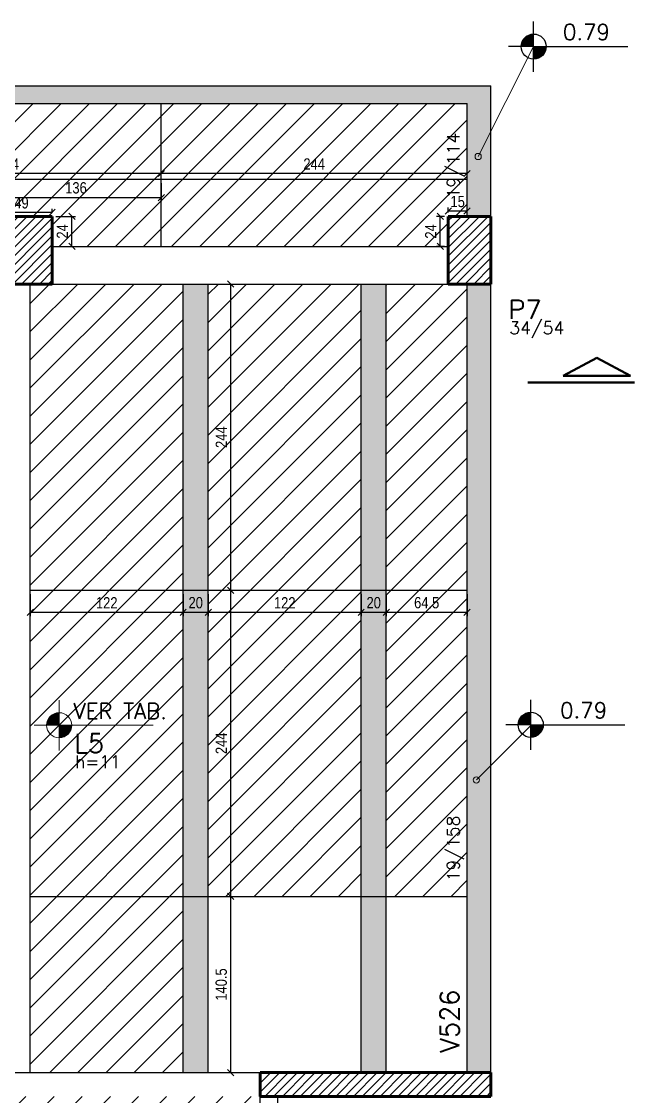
# Model space of a CAD drawing. Extents: x 8513 to 14085, y 7177 to 11211.
# Drawn here: x 12264 to 12753, y 9337 to 10194 of the extents above; entities that cross this region are included whole.
import ezdxf

# ---------------------------------------------------------------- set-up
doc = ezdxf.new("R2010")
doc.units = 0
doc.layers.add('COTA', color=241, linetype='Continuous')
doc.layers.add('Painéis', color=200, linetype='Continuous')
for name, color, linetype, lineweight in [('EST-LAJE-TEXT', 7, 'Continuous', 9), ('EST-PILAR', 7, 'Continuous', 9), ('EST-PILAR-CUT', 7, 'Continuous', 60), ('EST-PILAR-TEXT', 7, 'Continuous', 9), ('EST-SIMB', 7, 'Continuous', 9), ('EST-SIMB-Spot Elevations', 7, 'Continuous', 9), ('EST-VIGA', 7, 'Continuous', 30), ('EST-VIGA-TEXT', 7, 'Continuous', 9), ('Hachura', 253, 'Continuous', 9), ('REAPROVEITAMENTO', 7, 'Continuous', 9)]:
    doc.layers.add(name, color=color, linetype=linetype, lineweight=lineweight)
doc.styles.add('COTA TECNICA-50', font='techl___.ttf', dxfattribs={"height": 9})
doc.styles.add('RomanS_IV50', font='romans_IV50.ttf', dxfattribs={"height": 11.25})
doc.styles.add('RomanS_IV50_B', font='', dxfattribs={"height": 18.75})
doc.styles.add('RomanS_IV50_B_1', font='', dxfattribs={"height": 22.5})
doc.styles.get('RomanS_IV50_B').set_extended_font_data('RomanS_IV50', bold=True)
doc.styles.get('RomanS_IV50_B_1').set_extended_font_data('RomanS_IV50', bold=True)
doc.dimstyles.new('PAINEL', dxfattribs={"dimtxt": 9, "dimasz": 5, "dimexe": 3, "dimexo": 3, "dimgap": 3, "dimtad": 1, "dimdec": 1, "dimzin": 12, "dimdsep": 46, "dimtxsty": 'COTA TECNICA-50', "dimblk": 'OBLIQUE', "dimcen": 0, "dimclrd": 4, "dimclre": 4, "dimclrt": 1, "dimadec": 1, "dimazin": 3, "dimtfac": 1, "dimtdec": 1, "dimtmove": 0, "dimatfit": 3, "dimldrblk": 'OBLIQUE', "dimfxl": 1, "dimtolj": 1, "dimtzin": 12, "dimarcsym": 0})
pattern_1 = [(45, (10031.514, 9258.8226), (-3.535534, 3.535534), [])]
pattern_2 = [(45, (-110.975, -32.35), (-11.22532, 11.22532), [])]

# ---------------------------------------------------------------- blocks, each defined once
blk = doc.blocks.new('FA_Floor_TAG_SURVEY_R01 - NIV_TXT3__TIT_H_TXT1__TXT2-2303195-TIPO _3º E 4ºPAV__')
at = {"layer": 'EST-LAJE-TEXT'}
h = blk.add_hatch(color=256, dxfattribs=at)
edge = h.paths.add_edge_path(flags=0)
edge.add_line((-0.28, 0.405), (-0.48, 0.405))
edge.add_arc((-0.28, 0.405), 0.2, 90, 180, ccw=False)
edge.add_line((-0.28, 0.605), (-0.28, 0.405))
h = blk.add_hatch(color=256, dxfattribs=at)
edge = h.paths.add_edge_path(flags=0)
edge.add_line((-0.28, 0.405), (-0.08, 0.405))
edge.add_arc((-0.28, 0.405), 0.2, -90, 0, ccw=False)
edge.add_line((-0.28, 0.205), (-0.28, 0.405))
for p, q in [((-0.28, 0.005), (-0.28, 0.805)), ((-0.28, 0.405), (-0.68, 0.405)), ((-0.28, 0.405), (1.22, 0.405))]:
    blk.add_line(p, q, dxfattribs=at)
blk.add_circle((-0.28, 0.405), 0.2, dxfattribs=at)
blk = doc.blocks.new('Spot Elevations - Nivel_Planta-2363176-TIPO _3º E 4ºPAV__')
at = {"layer": 'EST-SIMB-Spot Elevations'}
h = blk.add_hatch(color=256, dxfattribs=at)
edge = h.paths.add_edge_path(flags=0)
edge.add_line((0, 0), (-0.2, 0))
edge.add_arc((0, 0), 0.2, 90, 180, ccw=False)
edge.add_line((0, 0.2), (0, 0))
h = blk.add_hatch(color=256, dxfattribs=at)
edge = h.paths.add_edge_path(flags=0)
edge.add_line((0, 0), (0.2, 0))
edge.add_arc((0, 0), 0.2, 270, 360, ccw=False)
edge.add_line((0, -0.2), (0, 0))
at = {"layer": 'EST-SIMB-Spot Elevations', "lineweight": 30}
for p, q in [((0, -0.4), (0, 0.4)), ((0, 0), (-0.4, 0)), ((0, 0), (1.5, 0))]:
    blk.add_line(p, q, dxfattribs=at)
at = {"layer": 'EST-SIMB-Spot Elevations'}
for p, q in [((0, -0.2), (0, 0.2)), ((0, -0.15), (0, 0.15))]:
    blk.add_line(p, q, dxfattribs=at)
at = {"layer": 'EST-SIMB-Spot Elevations', "lineweight": 30}
blk.add_circle((0, 0), 0.2, dxfattribs=at)
blk = doc.blocks.new('Section - SETA_SEM NUMERO-2368619-TIPO _3º E 4ºPAV__')
at = {"layer": 'EST-SIMB', "lineweight": 50}
for p, q in [((-1.138, 0.103), (-0.6, 0.389)), ((-0.6, 0.389), (-0.062, 0.103)), ((0, 0), (-1.2, 0)), ((-1.138, 0.103), (-0.062, 0.103)), ((0, 0), (0.5, 0))]:
    blk.add_line(p, q, dxfattribs=at)
blk = doc.blocks.new('_Oblique')
at = {"color": 0, "linetype": 'ByBlock', "lineweight": -2}
blk.add_line((-0.5, -0.5), (0.5, 0.5), dxfattribs=at)
blk = doc.blocks.new('*D289')
at = {"layer": 'COTA', "color": 4, "lineweight": -2, "transparency": 16777216}
for p, q in [((12270.51, 9737.82), (12270.51, 9720.26)), ((12392.51, 9737.82), (12392.51, 9720.26)), ((12270.51, 9723.26), (12392.51, 9723.26))]:
    blk.add_line(p, q, dxfattribs=at)
at = {"layer": 'Defpoints', "color": 0, "transparency": 16777216}
for p in [(12270.51, 9740.82), (12392.51, 9740.82), (12392.51, 9723.26)]:
    blk.add_point(p, dxfattribs=at)
at = {"layer": 'COTA', "color": 4, "lineweight": -2, "transparency": 16777216, "xscale": 5, "yscale": 5, "zscale": 5, "rotation": 180}
blk.add_blockref('_Oblique', (12270.51, 9723.26), dxfattribs=at)
at = {"layer": 'COTA', "color": 4, "lineweight": -2, "transparency": 16777216, "xscale": 5, "yscale": 5, "zscale": 5}
blk.add_blockref('_Oblique', (12392.51, 9723.26), dxfattribs=at)
at = {"layer": 'COTA', "color": 1, "transparency": 16777216, "insert": (12331.51, 9730.82), "char_height": 9, "attachment_point": 5, "style": 'COTA TECNICA-50'}
blk.add_mtext('\\A1;122', dxfattribs=at)
blk = doc.blocks.new('*D301')
at = {"layer": 'COTA', "color": 4, "lineweight": -2, "transparency": 16777216}
for p, q in [((12554.51, 9737.82), (12554.51, 9720.26)), ((12619.01, 9737.82), (12619.01, 9720.26)), ((12554.51, 9723.26), (12619.01, 9723.26))]:
    blk.add_line(p, q, dxfattribs=at)
at = {"layer": 'Defpoints', "color": 0, "transparency": 16777216}
for p in [(12554.51, 9740.82), (12619.01, 9740.82), (12619.01, 9723.26)]:
    blk.add_point(p, dxfattribs=at)
at = {"layer": 'COTA', "color": 4, "lineweight": -2, "transparency": 16777216, "xscale": 5, "yscale": 5, "zscale": 5, "rotation": 180}
blk.add_blockref('_Oblique', (12554.51, 9723.26), dxfattribs=at)
at = {"layer": 'COTA', "color": 4, "lineweight": -2, "transparency": 16777216, "xscale": 5, "yscale": 5, "zscale": 5}
blk.add_blockref('_Oblique', (12619.01, 9723.26), dxfattribs=at)
at = {"layer": 'COTA', "color": 1, "transparency": 16777216, "insert": (12586.76, 9730.86), "char_height": 9, "attachment_point": 5, "style": 'COTA TECNICA-50'}
blk.add_mtext('\\A1;64.5', dxfattribs=at)
blk = doc.blocks.new('*D302')
at = {"layer": 'COTA', "color": 4, "lineweight": -2, "transparency": 16777216}
for p, q in [((12392.51, 9737.82), (12392.51, 9720.26)), ((12412.51, 9737.82), (12412.51, 9720.26)), ((12392.51, 9723.26), (12412.51, 9723.26))]:
    blk.add_line(p, q, dxfattribs=at)
at = {"layer": 'Defpoints', "color": 0, "transparency": 16777216}
for p in [(12392.51, 9740.82), (12412.51, 9740.82), (12412.51, 9723.26)]:
    blk.add_point(p, dxfattribs=at)
at = {"layer": 'COTA', "color": 4, "lineweight": -2, "transparency": 16777216, "xscale": 5, "yscale": 5, "zscale": 5, "rotation": 180}
blk.add_blockref('_Oblique', (12392.51, 9723.26), dxfattribs=at)
at = {"layer": 'COTA', "color": 4, "lineweight": -2, "transparency": 16777216, "xscale": 5, "yscale": 5, "zscale": 5}
blk.add_blockref('_Oblique', (12412.51, 9723.26), dxfattribs=at)
at = {"layer": 'COTA', "color": 1, "transparency": 16777216, "insert": (12402.51, 9730.86), "char_height": 9, "attachment_point": 5, "style": 'COTA TECNICA-50'}
blk.add_mtext('\\A1;20', dxfattribs=at)
blk = doc.blocks.new('*D303')
at = {"layer": 'COTA', "color": 4, "lineweight": -2, "transparency": 16777216}
for p, q in [((12412.51, 9737.82), (12412.51, 9720.26)), ((12534.51, 9737.82), (12534.51, 9720.26)), ((12412.51, 9723.26), (12534.51, 9723.26))]:
    blk.add_line(p, q, dxfattribs=at)
at = {"layer": 'Defpoints', "color": 0, "transparency": 16777216}
for p in [(12412.51, 9740.82), (12534.51, 9740.82), (12534.51, 9723.26)]:
    blk.add_point(p, dxfattribs=at)
at = {"layer": 'COTA', "color": 4, "lineweight": -2, "transparency": 16777216, "xscale": 5, "yscale": 5, "zscale": 5, "rotation": 180}
blk.add_blockref('_Oblique', (12412.51, 9723.26), dxfattribs=at)
at = {"layer": 'COTA', "color": 4, "lineweight": -2, "transparency": 16777216, "xscale": 5, "yscale": 5, "zscale": 5}
blk.add_blockref('_Oblique', (12534.51, 9723.26), dxfattribs=at)
at = {"layer": 'COTA', "color": 1, "transparency": 16777216, "insert": (12473.51, 9730.82), "char_height": 9, "attachment_point": 5, "style": 'COTA TECNICA-50'}
blk.add_mtext('\\A1;122', dxfattribs=at)
blk = doc.blocks.new('*D304')
at = {"layer": 'COTA', "color": 4, "lineweight": -2, "transparency": 16777216}
for p, q in [((12534.51, 9737.82), (12534.51, 9720.26)), ((12554.51, 9737.82), (12554.51, 9720.26)), ((12534.51, 9723.26), (12554.51, 9723.26))]:
    blk.add_line(p, q, dxfattribs=at)
at = {"layer": 'Defpoints', "color": 0, "transparency": 16777216}
for p in [(12534.51, 9740.82), (12554.51, 9740.82), (12554.51, 9723.26)]:
    blk.add_point(p, dxfattribs=at)
at = {"layer": 'COTA', "color": 4, "lineweight": -2, "transparency": 16777216, "xscale": 5, "yscale": 5, "zscale": 5, "rotation": 180}
blk.add_blockref('_Oblique', (12534.51, 9723.26), dxfattribs=at)
at = {"layer": 'COTA', "color": 4, "lineweight": -2, "transparency": 16777216, "xscale": 5, "yscale": 5, "zscale": 5}
blk.add_blockref('_Oblique', (12554.51, 9723.26), dxfattribs=at)
at = {"layer": 'COTA', "color": 1, "transparency": 16777216, "insert": (12544.51, 9730.86), "char_height": 9, "attachment_point": 5, "style": 'COTA TECNICA-50'}
blk.add_mtext('\\A1;20', dxfattribs=at)
blk = doc.blocks.new('*D295')
at = {"layer": 'COTA', "color": 4, "lineweight": -2, "transparency": 16777216}
for p, q in [((12415.51, 9496.82), (12433.48, 9496.82)), ((12430.48, 9356.32), (12430.48, 9496.82)), ((12415.51, 9356.32), (12433.48, 9356.32))]:
    blk.add_line(p, q, dxfattribs=at)
at = {"layer": 'Defpoints', "color": 0, "transparency": 16777216}
for p in [(12412.51, 9496.82), (12430.48, 9496.82), (12412.51, 9356.32)]:
    blk.add_point(p, dxfattribs=at)
at = {"layer": 'COTA', "color": 4, "lineweight": -2, "transparency": 16777216, "xscale": 5, "yscale": 5, "zscale": 5}
for p, rotation in [((12430.48, 9496.82), 90), ((12430.48, 9356.32), 270)]:
    blk.add_blockref('_Oblique', p, dxfattribs=dict(at, rotation=rotation))
at = {"layer": 'COTA', "color": 1, "transparency": 16777216, "insert": (12422.88, 9426.57), "char_height": 9, "attachment_point": 5, "rotation": 90, "style": 'COTA TECNICA-50'}
blk.add_mtext('\\A1;140.5', dxfattribs=at)
blk = doc.blocks.new('*D305')
at = {"layer": 'COTA', "color": 4, "lineweight": -2, "transparency": 16777216}
for p, q in [((12430.48, 9496.82), (12430.48, 9740.82)), ((12415.51, 9496.82), (12433.48, 9496.82))]:
    blk.add_line(p, q, dxfattribs=at)
at = {"layer": 'Defpoints', "color": 0, "transparency": 16777216}
for p in [(12430.48, 9740.82), (12430.48, 9740.82), (12412.51, 9496.82)]:
    blk.add_point(p, dxfattribs=at)
at = {"layer": 'COTA', "color": 4, "lineweight": -2, "transparency": 16777216, "xscale": 5, "yscale": 5, "zscale": 5}
for p, rotation in [((12430.48, 9740.82), 90), ((12430.48, 9496.82), 270)]:
    blk.add_blockref('_Oblique', p, dxfattribs=dict(at, rotation=rotation))
at = {"layer": 'COTA', "color": 1, "transparency": 16777216, "insert": (12422.92, 9618.82), "char_height": 9, "attachment_point": 5, "rotation": 90, "style": 'COTA TECNICA-50'}
blk.add_mtext('\\A1;244', dxfattribs=at)
blk = doc.blocks.new('*D306')
at = {"layer": 'COTA', "color": 4, "lineweight": -2, "transparency": 16777216}
blk.add_line((12430.48, 9740.82), (12430.48, 9984.82), dxfattribs=at)
at = {"layer": 'Defpoints', "color": 0, "transparency": 16777216}
for p in [(12430.48, 9984.82), (12430.48, 9984.82), (12430.48, 9740.82)]:
    blk.add_point(p, dxfattribs=at)
at = {"layer": 'COTA', "color": 4, "lineweight": -2, "transparency": 16777216, "xscale": 5, "yscale": 5, "zscale": 5}
for p, rotation in [((12430.48, 9984.82), 90), ((12430.48, 9740.82), 270)]:
    blk.add_blockref('_Oblique', p, dxfattribs=dict(at, rotation=rotation))
at = {"layer": 'COTA', "color": 1, "transparency": 16777216, "insert": (12422.92, 9862.82), "char_height": 9, "attachment_point": 5, "rotation": 90, "style": 'COTA TECNICA-50'}
blk.add_mtext('\\A1;244', dxfattribs=at)
blk = doc.blocks.new('*D397')
at = {"layer": 'COTA', "color": 4, "lineweight": -2, "transparency": 16777216}
for p, q in [((12239.01, 10041.82), (12239.01, 10044.93)), ((12288.01, 10041.93), (12239.01, 10041.93)), ((12288.01, 10041.82), (12288.01, 10044.93))]:
    blk.add_line(p, q, dxfattribs=at)
at = {"layer": 'Defpoints', "color": 0, "transparency": 16777216}
for p in [(12239.01, 10041.93), (12239.01, 10038.82), (12288.01, 10038.82)]:
    blk.add_point(p, dxfattribs=at)
at = {"layer": 'COTA', "color": 4, "lineweight": -2, "transparency": 16777216, "xscale": 5, "yscale": 5, "zscale": 5, "rotation": 180}
blk.add_blockref('_Oblique', (12239.01, 10041.93), dxfattribs=at)
at = {"layer": 'COTA', "color": 4, "lineweight": -2, "transparency": 16777216, "xscale": 5, "yscale": 5, "zscale": 5}
blk.add_blockref('_Oblique', (12288.01, 10041.93), dxfattribs=at)
at = {"layer": 'COTA', "color": 1, "transparency": 16777216, "insert": (12263.51, 10049.52), "char_height": 9, "attachment_point": 5, "style": 'COTA TECNICA-50'}
blk.add_mtext('\\A1;49', dxfattribs=at)
blk = doc.blocks.new('*D398')
at = {"layer": 'COTA', "color": 4, "lineweight": -2, "transparency": 16777216}
for p, q in [((12291.01, 10038.82), (12306.71, 10038.82)), ((12303.71, 10014.82), (12303.71, 10038.82)), ((12291.01, 10014.82), (12306.71, 10014.82))]:
    blk.add_line(p, q, dxfattribs=at)
at = {"layer": 'Defpoints', "color": 0, "transparency": 16777216}
for p in [(12288.01, 10038.82), (12303.71, 10038.82), (12288.01, 10014.82)]:
    blk.add_point(p, dxfattribs=at)
at = {"layer": 'COTA', "color": 4, "lineweight": -2, "transparency": 16777216, "xscale": 5, "yscale": 5, "zscale": 5}
for p, rotation in [((12303.71, 10038.82), 90), ((12303.71, 10014.82), 270)]:
    blk.add_blockref('_Oblique', p, dxfattribs=dict(at, rotation=rotation))
at = {"layer": 'COTA', "color": 1, "transparency": 16777216, "insert": (12296.14, 10026.82), "char_height": 9, "attachment_point": 5, "rotation": 90, "style": 'COTA TECNICA-50'}
blk.add_mtext('\\A1;24', dxfattribs=at)
blk = doc.blocks.new('*D410')
at = {"layer": 'COTA', "color": 4, "lineweight": -2, "transparency": 16777216}
for p, q in [((12601.01, 10038.82), (12594.57, 10038.82)), ((12597.57, 10014.82), (12597.57, 10038.82)), ((12601.01, 10014.82), (12594.57, 10014.82))]:
    blk.add_line(p, q, dxfattribs=at)
at = {"layer": 'Defpoints', "color": 0, "transparency": 16777216}
for p in [(12597.57, 10038.82), (12604.01, 10038.82), (12604.01, 10014.82)]:
    blk.add_point(p, dxfattribs=at)
at = {"layer": 'COTA', "color": 4, "lineweight": -2, "transparency": 16777216, "xscale": 5, "yscale": 5, "zscale": 5}
for p, rotation in [((12597.57, 10038.82), 90), ((12597.57, 10014.82), 270)]:
    blk.add_blockref('_Oblique', p, dxfattribs=dict(at, rotation=rotation))
at = {"layer": 'COTA', "color": 1, "transparency": 16777216, "insert": (12590, 10026.82), "char_height": 9, "attachment_point": 5, "rotation": 90, "style": 'COTA TECNICA-50'}
blk.add_mtext('\\A1;24', dxfattribs=at)
blk = doc.blocks.new('*D411')
at = {"layer": 'COTA', "color": 4, "lineweight": -2, "transparency": 16777216}
for p, q in [((12604.01, 10041.82), (12604.01, 10045.98)), ((12619.01, 10042.98), (12604.01, 10042.98)), ((12619.01, 10041.82), (12619.01, 10045.98))]:
    blk.add_line(p, q, dxfattribs=at)
at = {"layer": 'Defpoints', "color": 0, "transparency": 16777216}
for p in [(12604.01, 10042.98), (12604.01, 10038.82), (12619.01, 10038.82)]:
    blk.add_point(p, dxfattribs=at)
at = {"layer": 'COTA', "color": 4, "lineweight": -2, "transparency": 16777216, "xscale": 5, "yscale": 5, "zscale": 5, "rotation": 180}
blk.add_blockref('_Oblique', (12604.01, 10042.98), dxfattribs=at)
at = {"layer": 'COTA', "color": 4, "lineweight": -2, "transparency": 16777216, "xscale": 5, "yscale": 5, "zscale": 5}
blk.add_blockref('_Oblique', (12619.01, 10042.98), dxfattribs=at)
at = {"layer": 'COTA', "color": 1, "transparency": 16777216, "insert": (12611.51, 10050.58), "char_height": 9, "attachment_point": 5, "style": 'COTA TECNICA-50'}
blk.add_mtext('\\A1;15', dxfattribs=at)
blk = doc.blocks.new('*D416')
at = {"layer": 'COTA', "color": 4, "lineweight": -2, "transparency": 16777216}
for p, q in [((12375.01, 10071.32), (12375.01, 10075.95)), ((12619.01, 10071.32), (12619.01, 10075.95)), ((12619.01, 10072.95), (12375.01, 10072.95))]:
    blk.add_line(p, q, dxfattribs=at)
at = {"layer": 'Defpoints', "color": 0, "transparency": 16777216}
for p in [(12375.01, 10072.95), (12375.01, 10068.32), (12619.01, 10068.32)]:
    blk.add_point(p, dxfattribs=at)
at = {"layer": 'COTA', "color": 4, "lineweight": -2, "transparency": 16777216, "xscale": 5, "yscale": 5, "zscale": 5, "rotation": 180}
blk.add_blockref('_Oblique', (12375.01, 10072.95), dxfattribs=at)
at = {"layer": 'COTA', "color": 4, "lineweight": -2, "transparency": 16777216, "xscale": 5, "yscale": 5, "zscale": 5}
blk.add_blockref('_Oblique', (12619.01, 10072.95), dxfattribs=at)
at = {"layer": 'COTA', "color": 1, "transparency": 16777216, "insert": (12497.01, 10080.51), "char_height": 9, "attachment_point": 5, "style": 'COTA TECNICA-50'}
blk.add_mtext('\\A1;244', dxfattribs=at)
blk = doc.blocks.new('*D417')
at = {"layer": 'COTA', "color": 4, "lineweight": -2, "transparency": 16777216}
for p, q in [((12131.01, 10071.32), (12131.01, 10075.95)), ((12375.01, 10071.32), (12375.01, 10075.95)), ((12375.01, 10072.95), (12131.01, 10072.95))]:
    blk.add_line(p, q, dxfattribs=at)
at = {"layer": 'Defpoints', "color": 0, "transparency": 16777216}
for p in [(12131.01, 10072.95), (12131.01, 10068.32), (12375.01, 10068.32)]:
    blk.add_point(p, dxfattribs=at)
at = {"layer": 'COTA', "color": 4, "lineweight": -2, "transparency": 16777216, "xscale": 5, "yscale": 5, "zscale": 5, "rotation": 180}
blk.add_blockref('_Oblique', (12131.01, 10072.95), dxfattribs=at)
at = {"layer": 'COTA', "color": 4, "lineweight": -2, "transparency": 16777216, "xscale": 5, "yscale": 5, "zscale": 5}
blk.add_blockref('_Oblique', (12375.01, 10072.95), dxfattribs=at)
at = {"layer": 'COTA', "color": 1, "transparency": 16777216, "insert": (12253.01, 10080.51), "char_height": 9, "attachment_point": 5, "style": 'COTA TECNICA-50'}
blk.add_mtext('\\A1;244', dxfattribs=at)
blk = doc.blocks.new('*D402')
at = {"layer": 'COTA', "color": 4, "lineweight": -2, "transparency": 16777216}
for p, q in [((12239.01, 10065.32), (12239.01, 10050.81)), ((12375.01, 10065.32), (12375.01, 10050.81)), ((12239.01, 10053.81), (12375.01, 10053.81))]:
    blk.add_line(p, q, dxfattribs=at)
at = {"layer": 'Defpoints', "color": 0, "transparency": 16777216}
for p in [(12239.01, 10068.32), (12375.01, 10068.32), (12375.01, 10053.81)]:
    blk.add_point(p, dxfattribs=at)
at = {"layer": 'COTA', "color": 4, "lineweight": -2, "transparency": 16777216, "xscale": 5, "yscale": 5, "zscale": 5, "rotation": 180}
blk.add_blockref('_Oblique', (12239.01, 10053.81), dxfattribs=at)
at = {"layer": 'COTA', "color": 4, "lineweight": -2, "transparency": 16777216, "xscale": 5, "yscale": 5, "zscale": 5}
blk.add_blockref('_Oblique', (12375.01, 10053.81), dxfattribs=at)
at = {"layer": 'COTA', "color": 1, "transparency": 16777216, "insert": (12307.01, 10061.51), "char_height": 9, "attachment_point": 5, "style": 'COTA TECNICA-50'}
blk.add_mtext('\\A1;136', dxfattribs=at)

msp = doc.modelspace()

# ---------------------------------------------------------------- hatches: boundary and pattern name
at = {"layer": 'EST-PILAR'}
h = msp.add_hatch(dxfattribs=at)
h.set_pattern_fill('FP_1', color=5, style=0, pattern_type=2)
h.set_pattern_definition(pattern_1)
h.paths.add_polyline_path([(12288.01, 9984.82), (12288.01, 10038.82), (12239.01, 10038.82), (12239.01, 9984.82)], flags=0)
h = msp.add_hatch(dxfattribs=at)
h.set_pattern_fill('FP_1', color=5, style=0, pattern_type=2)
h.set_pattern_definition(pattern_1)
h.paths.add_polyline_path([(12638.01, 9984.82), (12638.01, 10038.82), (12604.01, 10038.82), (12604.01, 9984.82)], flags=0)
h = msp.add_hatch(dxfattribs=at)
h.set_pattern_fill('FP_1', color=5, style=0, pattern_type=2)
h.set_pattern_definition(pattern_1)
h.paths.add_polyline_path([(12638.01, 9337.32), (12638.01, 9356.32), (12454.01, 9356.32), (12454.01, 9337.32)], flags=0)
at = {"layer": 'EST-VIGA', "true_color": 0xe1e1e1}
for points in [[(12350.17, 10128.82), (12619.01, 10128.82), (12619.01, 10142.82), (10045.51, 10142.82), (10045.51, 10128.82), (11936.54, 10128.82)], [(12638.01, 10038.82), (12638.01, 10142.82), (12619.01, 10142.82), (12619.01, 10038.82)], [(12619.01, 9356.32), (12638.01, 9356.32), (12638.01, 9984.82), (12619.01, 9984.82), (12619.01, 9743.11)]]:
    msp.add_hatch(color=254, dxfattribs=at).paths.add_polyline_path(points, flags=0)
at = {"layer": 'Hachura'}
h = msp.add_hatch(color=256, dxfattribs=at)
h.dxf.hatch_style = 1
h.paths.add_polyline_path([(12412.51, 9984.82), (12392.51, 9984.82), (12392.51, 9740.82), (12412.51, 9740.82)])
h.paths.add_polyline_path([(12412.51, 9740.82), (12392.51, 9740.82), (12392.51, 9496.82), (12412.51, 9496.82)])
h.paths.add_polyline_path([(12412.51, 9496.82), (12392.51, 9496.82), (12392.51, 9356.32), (12412.51, 9356.32)])
h.paths.add_polyline_path([(12554.51, 9496.82), (12534.51, 9496.82), (12534.51, 9356.32), (12554.51, 9356.32)])
h.paths.add_polyline_path([(12554.51, 9740.82), (12534.51, 9740.82), (12534.51, 9496.82), (12554.51, 9496.82)])
h.paths.add_polyline_path([(12554.51, 9984.82), (12534.51, 9984.82), (12534.51, 9740.82), (12554.51, 9740.82)])
at = {"layer": 'REAPROVEITAMENTO'}
h = msp.add_hatch(dxfattribs=at)
h.set_pattern_fill('ANSI31', color=251, scale=5, style=0)
h.set_pattern_definition(pattern_2)
h.paths.add_polyline_path([(12375.01, 10068.32), (12375.01, 10014.82), (12604.01, 10014.82), (12604.01, 10038.82), (12619.01, 10038.82), (12619.01, 10068.32)])
h.paths.add_polyline_path([(12619.01, 10068.32), (12619.01, 10128.82), (12375.01, 10128.82), (12375.01, 10068.32)])
h.paths.add_polyline_path([(12375.01, 10128.82), (12131.01, 10128.82), (12131.01, 10068.32), (12375.01, 10068.32)])
h.paths.add_polyline_path([(12375.01, 10014.82), (12375.01, 10068.32), (12239.01, 10068.32), (12239.01, 10038.82), (12288.01, 10038.82), (12288.01, 10014.82)])
h.paths.add_polyline_path([(12131.01, 10068.32), (12131.01, 10014.82), (12239.01, 10014.82), (12239.01, 10038.82), (12239.01, 10068.32)])
h.paths.add_polyline_path([(12131.01, 10014.82), (12131.01, 10068.32), (11887.01, 10068.32), (11887.01, 10014.82)])
h.paths.add_polyline_path([(12131.01, 10068.32), (12131.01, 10128.82), (11887.01, 10128.82), (11887.01, 10068.32)])
h.paths.add_polyline_path([(11643.01, 10128.82), (11643.01, 10068.32), (11887.01, 10068.32), (11887.01, 10128.82)])
h.paths.add_polyline_path([(11643.01, 10068.32), (11643.01, 10014.82), (11887.01, 10014.82), (11887.01, 10068.32)])
h.paths.add_polyline_path([(11643.01, 10068.32), (11499.01, 10068.32), (11499.01, 10038.82), (11548.01, 10038.82), (11548.01, 10014.82), (11643.01, 10014.82)])
h.paths.add_polyline_path([(11399.01, 10128.82), (11399.01, 10068.32), (11643.01, 10068.32), (11643.01, 10128.82)])
h.paths.add_polyline_path([(11499.01, 10014.82), (11499.01, 10038.82), (11499.01, 10068.32), (11399.01, 10068.32), (11399.01, 10014.82)])
h.paths.add_polyline_path([(11399.01, 10014.82), (11399.01, 10068.32), (11155.01, 10068.32), (11155.01, 10014.82)])
h.paths.add_polyline_path([(11399.01, 10068.32), (11399.01, 10128.82), (11155.01, 10128.82), (11155.01, 10068.32)])
h.paths.add_polyline_path([(11155.01, 10068.32), (11155.01, 10128.82), (10911.01, 10128.82), (10911.01, 10068.32)])
h.paths.add_polyline_path([(11155.01, 10014.82), (11155.01, 10068.32), (10911.01, 10068.32), (10911.01, 10014.82)])
h.paths.add_polyline_path([(10911.01, 10014.82), (10911.01, 10068.32), (10759.01, 10068.32), (10759.01, 10038.82), (10808.01, 10038.82), (10808.01, 10014.82)])
h.paths.add_polyline_path([(10667.01, 10128.82), (10667.01, 10068.32), (10911.01, 10068.32), (10911.01, 10128.82)])
h.paths.add_polyline_path([(10759.01, 10014.82), (10759.01, 10038.82), (10759.01, 10068.32), (10667.01, 10068.32), (10667.01, 10014.82)])
h.paths.add_polyline_path([(10423.01, 10068.32), (10423.01, 10014.82), (10667.01, 10014.82), (10667.01, 10068.32)])
h.paths.add_polyline_path([(10423.01, 10014.82), (10423.01, 10068.32), (10179.01, 10068.32), (10179.01, 10014.82)])
h.paths.add_polyline_path([(10423.01, 10068.32), (10423.01, 10128.82), (10179.01, 10128.82), (10179.01, 10068.32)])
h.paths.add_polyline_path([(10667.01, 10068.32), (10667.01, 10128.82), (10423.01, 10128.82), (10423.01, 10068.32)])
h.paths.add_polyline_path([(10179.01, 10068.32), (10179.01, 10128.82), (10045.51, 10128.82), (10045.51, 10068.32)])
h.paths.add_polyline_path([(10179.01, 10068.32), (10045.51, 10068.32), (10045.51, 10052.32), (10060.51, 10052.32), (10060.51, 10014.82), (10179.01, 10014.82)])
h = msp.add_hatch(dxfattribs=at)
h.set_pattern_fill('ANSI31', color=251, scale=5, style=0)
h.set_pattern_definition(pattern_2)
h.paths.add_polyline_path([(12392.51, 9984.82), (12288.01, 9984.82), (12270.51, 9984.82), (12270.51, 9740.82), (12392.51, 9740.82)])
h.paths.add_polyline_path([(12392.51, 9740.82), (12270.51, 9740.82), (12270.51, 9496.82), (12392.51, 9496.82)])
h.paths.add_polyline_path([(12392.51, 9496.82), (12270.51, 9496.82), (12270.51, 9356.32), (12392.51, 9356.32)])
h.paths.add_polyline_path([(12534.51, 9740.82), (12412.51, 9740.82), (12412.51, 9496.82), (12534.51, 9496.82)])
h.paths.add_polyline_path([(12554.51, 9496.82), (12619.01, 9496.82), (12619.01, 9740.82), (12554.51, 9740.82)])
h.paths.add_polyline_path([(12619.01, 9984.82), (12604.01, 9984.82), (12554.51, 9984.82), (12554.51, 9740.82), (12619.01, 9740.82)])
h.paths.add_polyline_path([(12412.51, 9740.82), (12534.51, 9740.82), (12534.51, 9984.82), (12412.51, 9984.82)])
h = msp.add_hatch(dxfattribs=at)
h.set_pattern_fill('ANSI31', color=251, scale=5, style=0)
h.set_pattern_definition(pattern_2)
h.paths.add_polyline_path([(10050.51, 9337.32), (10050.51, 9236.32), (10294.51, 9236.32), (10294.51, 9337.32)])
h.paths.add_polyline_path([(10538.51, 9236.32), (10538.51, 9337.32), (10294.51, 9337.32), (10294.51, 9236.32)])
h.paths.add_polyline_path([(10782.51, 9236.32), (10782.51, 9337.32), (10774.01, 9337.32), (10538.51, 9337.32), (10538.51, 9236.32)])
h.paths.add_polyline_path([(11026.51, 9236.32), (11026.51, 9264.87, -0.813689), (11007.34, 9268.85, -0.813689), (11026.51, 9272.83), (11026.51, 9337.32), (10793.01, 9337.32), (10782.51, 9337.32), (10782.51, 9236.32)])
h.paths.add_polyline_path([(11026.51, 9337.32), (11026.51, 9272.83, -0.207641), (11026.51, 9264.87), (11026.51, 9236.32), (11270.51, 9236.32), (11270.51, 9337.32)])
h.paths.add_polyline_path([(11270.51, 9337.32), (11270.51, 9236.32), (11514.51, 9236.32), (11514.51, 9337.32), (11514.01, 9337.32)])
h.paths.add_polyline_path([(11758.51, 9236.32), (11758.51, 9337.32), (11533.01, 9337.32), (11514.51, 9337.32), (11514.51, 9236.32)])
h.paths.add_polyline_path([(12002.51, 9236.32), (12002.51, 9337.32), (11758.51, 9337.32), (11758.51, 9236.32)])
h.paths.add_polyline_path([(12002.51, 9337.32), (12002.51, 9236.32), (12246.51, 9236.32), (12246.51, 9337.32)])
h.paths.add_polyline_path([(12246.51, 9337.32), (12246.51, 9236.32), (12454.01, 9236.32), (12454.01, 9337.32)])
h.paths.add_polyline_path([(11758.51, 9236.32), (11758.51, 9179.32), (12002.51, 9179.32), (12002.51, 9236.32)])
h.paths.add_polyline_path([(11514.51, 9236.32), (11514.51, 9179.32), (11578.01, 9179.32), (11758.51, 9179.32), (11758.51, 9236.32)])
h.paths.add_polyline_path([(11469.01, 9179.32), (11514.51, 9179.32), (11514.51, 9236.32), (11270.51, 9236.32), (11270.51, 9179.32)])
h.paths.add_polyline_path([(11270.51, 9179.32), (11270.51, 9236.32), (11026.51, 9236.32), (11026.51, 9179.32)])
h.paths.add_polyline_path([(11026.51, 9179.32), (11026.51, 9236.32), (10782.51, 9236.32), (10782.51, 9179.32), (10793.01, 9179.32)])
h.paths.add_polyline_path([(10538.51, 9236.32), (10538.51, 9179.32), (10774.01, 9179.32), (10782.51, 9179.32), (10782.51, 9236.32)])
h.paths.add_polyline_path([(10294.51, 9236.32), (10294.51, 9179.32), (10538.51, 9179.32), (10538.51, 9236.32)])
h.paths.add_polyline_path([(10294.51, 9179.32), (10294.51, 9236.32), (10050.51, 9236.32), (10050.51, 9179.32)])

# ---------------------------------------------------------------- linework, layer by layer
at = {"layer": 'EST-PILAR-CUT', "color": 5}
for p, q in [((12239.01, 10038.82), (12288.01, 10038.82)), ((12288.01, 10038.82), (12288.01, 9984.82)), ((12604.01, 9984.82), (12604.01, 10038.82)), ((12604.01, 10038.82), (12638.01, 10038.82)), ((12638.01, 10038.82), (12638.01, 9984.82)), ((12288.01, 9984.82), (12239.01, 9984.82)), ((12638.01, 9984.82), (12604.01, 9984.82)), ((12454.01, 9337.32), (12454.01, 9356.32)), ((12454.01, 9356.32), (12638.01, 9356.32)), ((12638.01, 9356.32), (12638.01, 9337.32)), ((12638.01, 9337.32), (12454.01, 9337.32))]:
    msp.add_line(p, q, dxfattribs=at)
at = {"layer": 'EST-SIMB-Spot Elevations'}
for p, q in [((12627.82, 10086.54), (12672.11, 10174.12)), ((12626.42, 9589.62), (12670.38, 9633.58)), ((12670.38, 9633.58), (12669.81, 9633.58))]:
    msp.add_line(p, q, dxfattribs=at)
for centre in [(12627.82, 10086.54), (12626.42, 9589.62)]:
    msp.add_circle(centre, 2.5, dxfattribs=at)
at = {"layer": 'EST-VIGA', "color": 3}
for p, q in [((10045.51, 10142.82), (12619.01, 10142.82)), ((12619.01, 10142.82), (12638.01, 10142.82)), ((12638.01, 10038.82), (12638.01, 10142.82)), ((10045.51, 10128.82), (12619.01, 10128.82)), ((12619.01, 10038.82), (12619.01, 10128.82)), ((12288.01, 10014.82), (12604.01, 10014.82)), ((12270.51, 9356.32), (12270.51, 9984.82)), ((12288.01, 9984.82), (12604.01, 9984.82)), ((12619.01, 9356.32), (12619.01, 9984.82)), ((12638.01, 9356.32), (12638.01, 9984.82)), ((11533.01, 9356.32), (12454.01, 9356.32)), ((12454.01, 9179.32), (12454.01, 9337.32)), ((12468.01, 9179.32), (12468.01, 9337.32))]:
    msp.add_line(p, q, dxfattribs=at)
at = {"layer": 'Painéis', "ltscale": 70}
for p, q in [((12375.01, 10014.82), (12375.01, 10128.82)), ((10045.51, 10068.32), (12619.01, 10068.32)), ((12392.51, 9356.32), (12392.51, 9984.82)), ((12412.51, 9356.32), (12412.51, 9984.82)), ((12534.51, 9356.32), (12534.51, 9984.82)), ((12554.51, 9356.32), (12554.51, 9984.82)), ((12270.51, 9740.82), (12619.01, 9740.82)), ((12270.51, 9496.82), (12619.01, 9496.82))]:
    msp.add_line(p, q, dxfattribs=at)

# ---------------------------------------------------------------- block references
at = {"layer": 'EST-LAJE-TEXT', "xscale": 49.99999999999998, "yscale": 49.99999999999998, "zscale": 49.99999999999998}
msp.add_blockref('FA_Floor_TAG_SURVEY_R01 - NIV_TXT3__TIT_H_TXT1__TXT2-2303195-TIPO _3º E 4ºPAV__', (12307.57, 9612.96), dxfattribs=at)
at = {"layer": 'EST-SIMB', "extrusion": (0, 0, -1), "xscale": 49.99999999999998, "yscale": 49.99999999999998, "zscale": 49.99999999999998}
msp.add_blockref('Section - SETA_SEM NUMERO-2368619-TIPO _3º E 4ºPAV__', (-12692.57, 9906.47), dxfattribs=at)
at = {"layer": 'EST-SIMB-Spot Elevations', "xscale": 49.99999999999998, "yscale": 49.99999999999998, "zscale": 49.99999999999998}
for p in [(12672.11, 10174.12), (12669.81, 9633.58)]:
    msp.add_blockref('Spot Elevations - Nivel_Planta-2363176-TIPO _3º E 4ºPAV__', p, dxfattribs=at)

# ---------------------------------------------------------------- texts
at = {"layer": 'EST-LAJE-TEXT', "lineweight": 50, "attachment_point": 1}
for s, insert, char_height, width, style in [('VER TAB.', (12305.1, 9650.71), 12.5, 109.4303, 'RomanS_IV50_B_1'), ('L5', (12305.52, 9626.26), 15, 32.4683, 'RomanS_IV50_B')]:
    msp.add_mtext(s, dxfattribs=dict(at, insert=insert, char_height=char_height, width=width, style=style))
at = {"layer": 'EST-LAJE-TEXT', "lineweight": 30, "insert": (12306.27, 9609.13), "char_height": 10, "width": 48.9029, "attachment_point": 1, "style": 'RomanS_IV50'}
msp.add_mtext('h=11', dxfattribs=at)
at = {"layer": 'EST-PILAR-TEXT', "lineweight": 50, "insert": (12651.96, 9972.13), "char_height": 15, "width": 36.8776, "attachment_point": 1, "style": 'RomanS_IV50_B'}
msp.add_mtext('P7', dxfattribs=at)
msp.add_mtext('P7', dxfattribs=at)
at = {"layer": 'EST-PILAR-TEXT', "lineweight": 30, "insert": (12652.71, 9955), "char_height": 10, "width": 58.924, "attachment_point": 1, "style": 'RomanS_IV50'}
msp.add_mtext('34/54', dxfattribs=at)
msp.add_mtext('34/54', dxfattribs=at)
at = {"layer": 'EST-SIMB-Spot Elevations', "char_height": 12.5, "width": 51.9208, "attachment_point": 1, "line_spacing_factor": 0.982397, "style": 'RomanS_IV50_B_1'}
for insert in [(12695.48, 10191.94), (12693.18, 9651.4)]:
    msp.add_mtext('0.79', dxfattribs=dict(at, insert=insert))
at = {"layer": 'EST-VIGA-TEXT', "lineweight": 30, "char_height": 10, "width": 70.5485, "attachment_point": 1, "rotation": 90, "style": 'RomanS_IV50'}
for s, insert in [('19/114', (12603.01, 10053.09)), ('19/158', (12603.01, 9508.84))]:
    msp.add_mtext(s, dxfattribs=dict(at, insert=insert))
at = {"layer": 'EST-VIGA-TEXT', "lineweight": 50, "insert": (12597.56, 9372.38), "char_height": 15, "width": 70.1477, "attachment_point": 1, "rotation": 90, "style": 'RomanS_IV50_B'}
msp.add_mtext('V526', dxfattribs=at)

# ---------------------------------------------------------------- dimensions: what is measured, and where the dimension line sits
at = {"layer": 'COTA'}
for base, p1, p2, picture, middle in [((12131.01, 10072.95), (12375.01, 10068.32), (12131.01, 10068.32), '*D417', (12253.01, 10080.51)), ((12375.01, 10053.81), (12239.01, 10068.32), (12375.01, 10068.32), '*D402', (12307.01, 10061.51)), ((12534.51, 9723.26), (12412.51, 9740.82), (12534.51, 9740.82), '*D303', (12473.51, 9730.82)), ((12554.51, 9723.26), (12534.51, 9740.82), (12554.51, 9740.82), '*D304', (12544.51, 9730.86)), ((12619.01, 9723.26), (12554.51, 9740.82), (12619.01, 9740.82), '*D301', (12586.76, 9730.86))]:
    dim = msp.add_linear_dim(base=base, p1=p1, p2=p2, dimstyle='PAINEL', override={"dimtmove": 1}, dxfattribs=at)
    dim.commit()
    dim.dimension.update_dxf_attribs({"geometry": picture, "text_midpoint": middle})
for base, p1, p2, picture, middle in [((12375.01, 10072.95), (12619.01, 10068.32), (12375.01, 10068.32), '*D416', (12497.01, 10080.51)), ((12239.01, 10041.93), (12288.01, 10038.82), (12239.01, 10038.82), '*D397', (12263.51, 10049.52)), ((12604.01, 10042.98), (12619.01, 10038.82), (12604.01, 10038.82), '*D411', (12611.51, 10050.58)), ((12392.51, 9723.26), (12270.51, 9740.82), (12392.51, 9740.82), '*D289', (12331.51, 9730.82)), ((12412.51, 9723.26), (12392.51, 9740.82), (12412.51, 9740.82), '*D302', (12402.51, 9730.86))]:
    dim = msp.add_linear_dim(base=base, p1=p1, p2=p2, dimstyle='PAINEL', dxfattribs=at)
    dim.commit()
    dim.dimension.update_dxf_attribs({"geometry": picture, "text_midpoint": middle})
for base, p1, p2, picture, middle in [((12303.71, 10038.82), (12288.01, 10014.82), (12288.01, 10038.82), '*D398', (12296.14, 10026.82)), ((12597.57, 10038.82), (12604.01, 10014.82), (12604.01, 10038.82), '*D410', (12590, 10026.82)), ((12430.48, 9496.82), (12412.51, 9356.32), (12412.51, 9496.82), '*D295', (12422.88, 9426.57))]:
    dim = msp.add_linear_dim(base=base, p1=p1, p2=p2, angle=90, dimstyle='PAINEL', dxfattribs=at)
    dim.commit()
    dim.dimension.update_dxf_attribs({"geometry": picture, "text_midpoint": middle})
for base, p1, p2, picture, middle in [((12430.48, 9984.82), (12430.48, 9740.82), (12430.48, 9984.82), '*D306', (12422.92, 9862.82)), ((12430.48, 9740.82), (12412.51, 9496.82), (12430.48, 9740.82), '*D305', (12422.92, 9618.82))]:
    dim = msp.add_linear_dim(base=base, p1=p1, p2=p2, angle=90, dimstyle='PAINEL', override={"dimtmove": 1}, dxfattribs=at)
    dim.commit()
    dim.dimension.update_dxf_attribs({"geometry": picture, "text_midpoint": middle})

doc.saveas('drawing.dxf')
